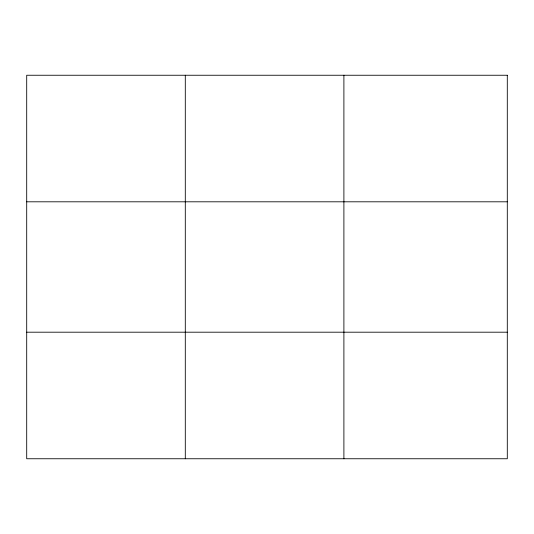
<?xml version="1.0" encoding="UTF-8"?>
<svg xmlns="http://www.w3.org/2000/svg" width="534" height="534" viewBox="0 0 534 534"><rect width="100%" height="100%" fill="white"/><g stroke="black" fill="none" stroke-linecap="round" stroke-linejoin="round"><path stroke-width="0.8" d="M185.298 458.753L185.298 75.247M343.896 458.753L343.896 75.247M26.7 201.805L507.3 201.805M26.7 332.195L507.3 332.195M507.3 75.247L507.3 458.753L26.7 458.753L26.7 75.247L507.3 75.247"/></g></svg>
